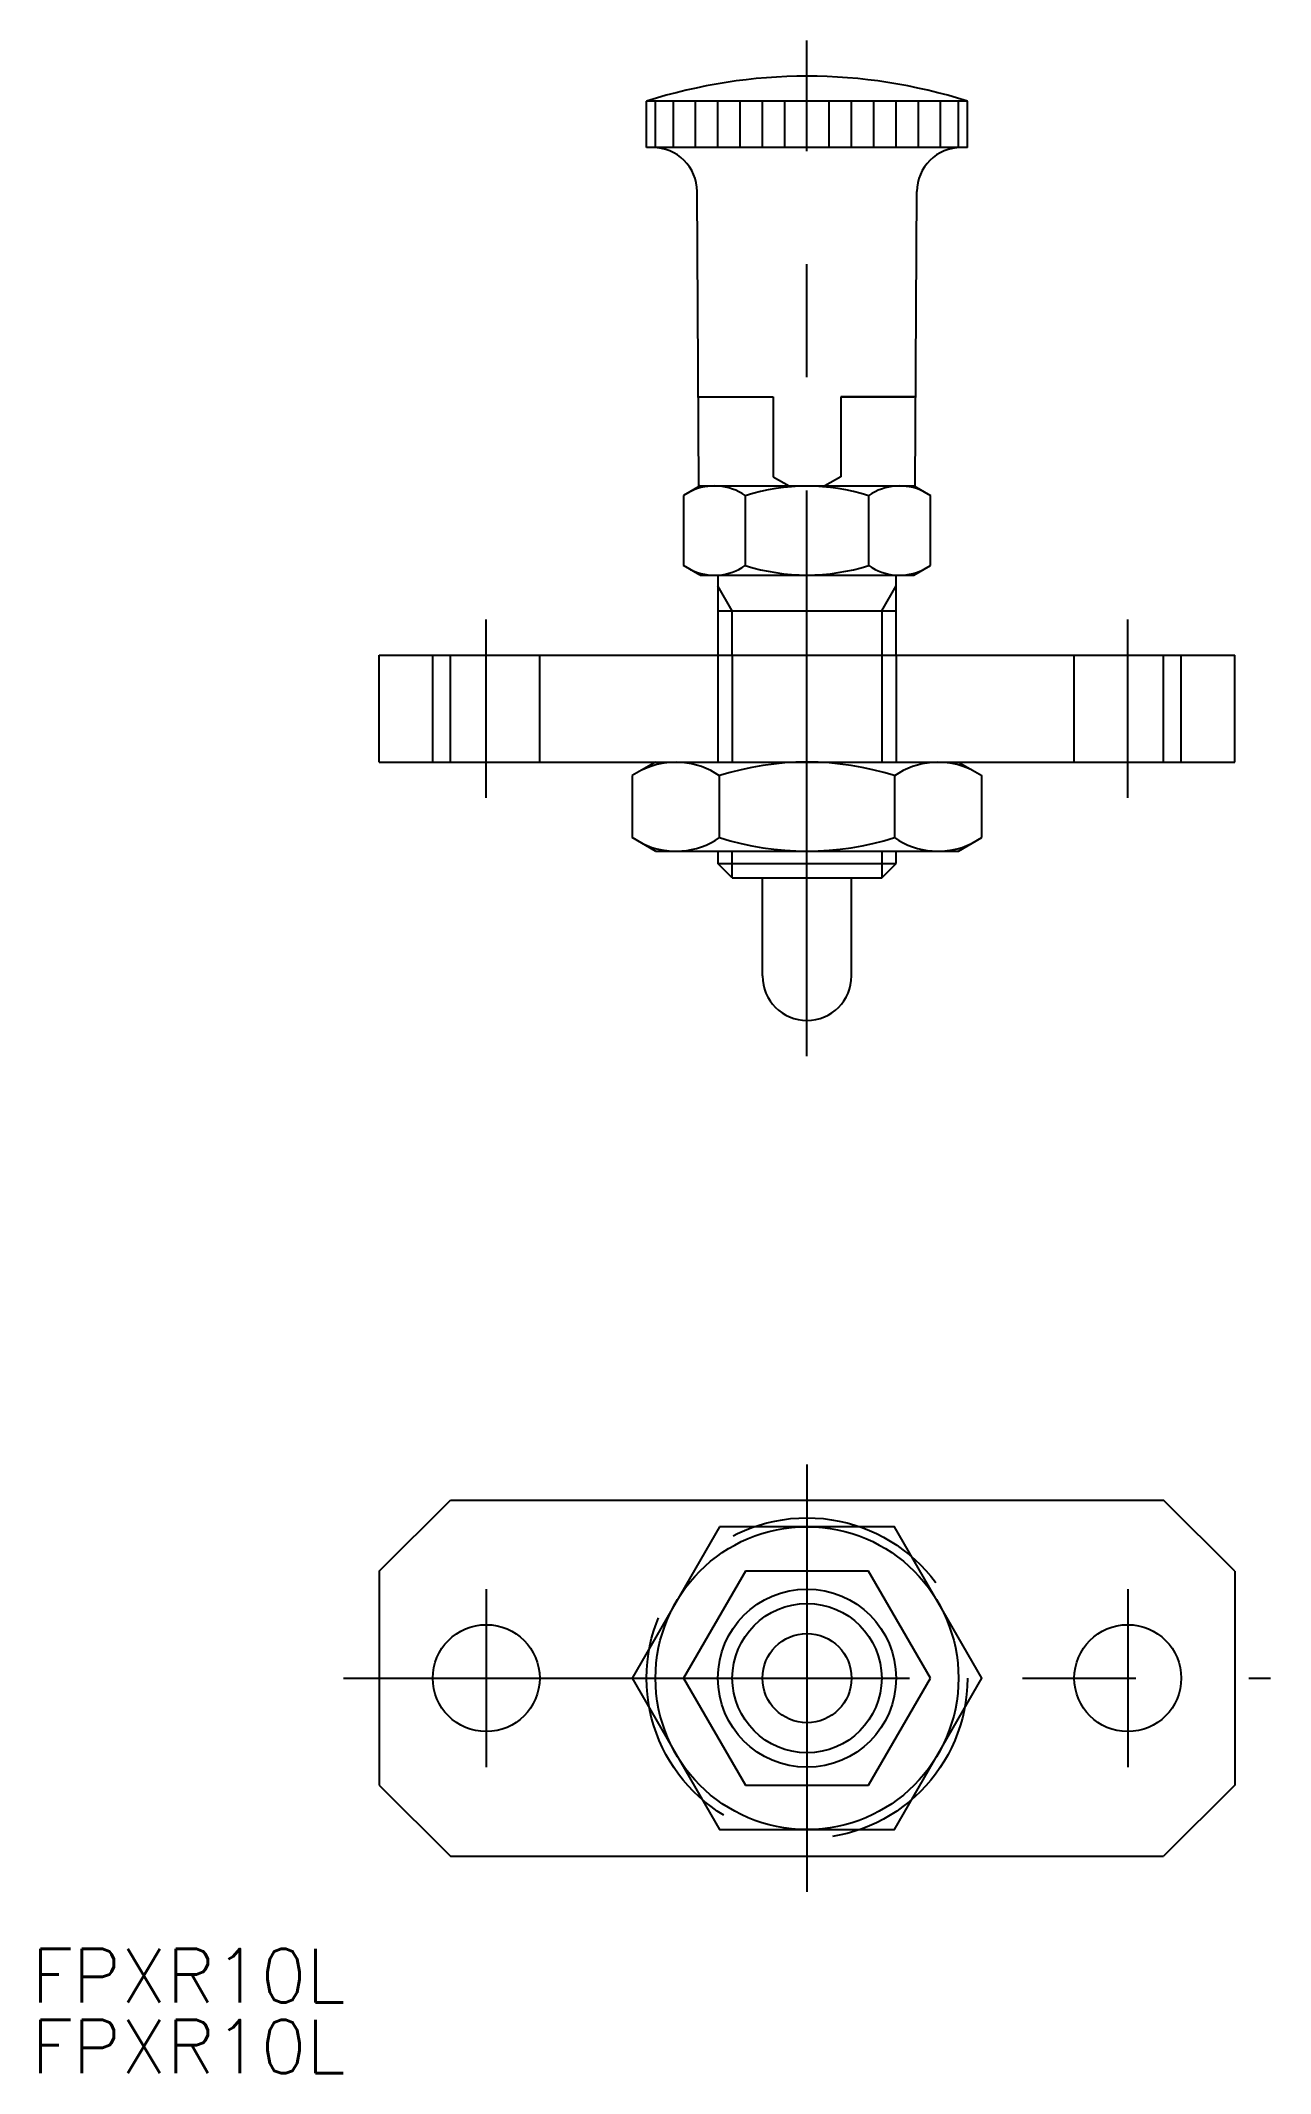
# Model space of a CAD drawing. Extents: x -43 to 26, y -22 to 92.
import ezdxf

# ---------------------------------------------------------------- set-up
doc = ezdxf.new("R2010")
doc.units = 0
doc.linetypes.add('CENTER', pattern=[50.8, 31.75, -6.35, 6.35, -6.35])
doc.linetypes.add('DASHED', pattern=[19.05, 12.7, -6.35])
doc.layers.get('0').update_dxf_attribs({"linetype": 'CONTINUOUS'})
doc.layers.add('CENTER', color=1, linetype='CENTER')
doc.styles.get("Standard").update_dxf_attribs({"font": 'txt.shx', "height": 3, "bigfont": 'bigfont.shx'})

# ---------------------------------------------------------------- blocks, each defined once
blk = doc.blocks.new('*U4')
at = {"color": 7, "linetype": 'CONTINUOUS'}
blk.add_text('FPXR10L', height=3, dxfattribs=at).set_placement((-43.52, -18.2))
blk = doc.blocks.new('*U5')
at = {"color": 7, "linetype": 'CONTINUOUS'}
blk.add_text('FPXR10L', height=3, dxfattribs=at).set_placement((-43.52, -22.18))

msp = doc.modelspace()

# ---------------------------------------------------------------- linework, layer by layer
at = {"color": 7, "linetype": 'CONTINUOUS'}
for p, q in [((9, 88.52), (-9, 88.52)), ((-9, 85.92), (-9, 88.52)), ((-8.5, 85.92), (-8.5, 88.52)), ((-7.5, 85.92), (-7.5, 88.52)), ((-6.25, 85.92), (-6.25, 88.52)), ((-5, 85.92), (-5, 88.52)), ((-3.75, 85.92), (-3.75, 88.52)), ((-2.5, 85.92), (-2.5, 88.52)), ((-1.25, 85.92), (-1.25, 88.52)), ((0, 85.92), (0, 88.52)), ((1.25, 85.92), (1.25, 88.52)), ((2.5, 85.92), (2.5, 88.52)), ((3.75, 85.92), (3.75, 88.52)), ((5, 85.92), (5, 88.52)), ((6.25, 85.92), (6.25, 88.52)), ((7.5, 85.92), (7.5, 88.52)), ((8.5, 85.92), (8.5, 88.52)), ((9, 85.92), (9, 88.52)), ((9, 85.92), (-9, 85.92)), ((-6.07, 66.92), (-6.16, 83.44)), ((6.07, 66.92), (6.16, 83.44)), ((-6.1, 71.92), (-1.9, 71.92)), ((-6.1, 71.92), (-1.9, 71.92)), ((-1.9, 71.92), (-1.9, 67.44)), ((1.9, 71.92), (1.9, 67.44)), ((6.1, 71.92), (1.9, 71.92)), ((1.9, 71.92), (6, 71.92)), ((-1.9, 67.44), (-1, 66.92)), ((1.9, 67.44), (1, 66.92)), ((-6, 66.92), (-6.93, 66.38)), ((-6.93, 66.38), (-6.93, 62.45)), ((-6.07, 66.92), (6.07, 66.92)), ((-3.46, 62.45), (-3.46, 66.38)), ((3.46, 66.38), (3.46, 62.45)), ((6, 66.92), (6.93, 66.38)), ((6.93, 62.45), (6.93, 66.38)), ((-6, 61.92), (-6.93, 62.45)), ((-6, 61.92), (6, 61.92)), ((-5, 61.92), (-5, 57.42)), ((5, 57.42), (5, 61.92)), ((6, 61.92), (6.93, 62.45)), ((-5, 59.92), (5, 59.92)), ((-24, 57.42), (24, 57.42)), ((-24, 51.42), (-24, 57.42)), ((-20, 51.42), (-20, 57.42)), ((20, 51.42), (20, 57.42)), ((24, 51.42), (24, 57.42)), ((-24, 51.42), (24, 51.42)), ((-8.5, 51.42), (-9.81, 50.66)), ((8.5, 51.42), (9.81, 50.66)), ((-9.81, 50.66), (-9.81, 47.18)), ((-4.91, 47.18), (-4.91, 50.66)), ((4.91, 50.66), (4.91, 47.18)), ((9.81, 47.18), (9.81, 50.66)), ((-8.5, 46.42), (-9.81, 47.18)), ((8.5, 46.42), (9.81, 47.18)), ((-8.5, 46.42), (8.5, 46.42)), ((-5, 46.42), (-5, 45.73)), ((-4.19, 44.92), (-5, 45.73)), ((-5, 45.73), (5, 45.73)), ((4.19, 44.92), (5, 45.73)), ((5, 45.73), (5, 46.42)), ((-4.19, 44.92), (4.19, 44.92)), ((-2.5, 39.42), (-2.5, 44.92)), ((2.5, 39.42), (2.5, 44.92)), ((-24, 6), (-20, 10)), ((-20, 10), (20, 10)), ((24, 6), (20, 10)), ((-24, 6), (-24, -6)), ((24, 6), (24, -6)), ((-24, -6), (-20, -10)), ((24, -6), (20, -10)), ((-20, -10), (20, -10))]:
    msp.add_line(p, q, dxfattribs=at)
at = {"color": 3, "linetype": 'CONTINUOUS'}
for p, q in [((-4.19, 59.92), (-5, 61.32)), ((4.19, 59.92), (5, 61.32)), ((-4.19, 57.42), (-4.19, 59.92)), ((4.19, 59.92), (4.19, 57.42)), ((-4.19, 44.92), (-4.19, 46.42)), ((4.19, 46.42), (4.19, 44.92))]:
    msp.add_line(p, q, dxfattribs=at)
at = {"color": 3, "linetype": 'DASHED'}
for p, q in [((-21, 51.42), (-21, 57.42)), ((-15, 51.42), (-15, 57.42)), ((-5, 57.42), (-5, 51.42)), ((-4.19, 57.42), (-4.19, 51.42)), ((4.19, 57.42), (4.19, 51.42)), ((5, 57.42), (5, 51.42)), ((15, 51.42), (15, 57.42)), ((21, 51.42), (21, 57.42)), ((-3.46, 6), (-6.93, 0)), ((3.46, 6), (-3.46, 6)), ((6.93, 0), (3.46, 6)), ((-6.93, 0), (-3.46, -6)), ((3.46, -6), (6.93, 0)), ((-3.46, -6), (3.46, -6))]:
    msp.add_line(p, q, dxfattribs=at)
at = {"color": 7, "linetype": 'CONTINUOUS'}
msp.add_lwpolyline([(-4.91, 8.5), (-9.81, 0), (-4.91, -8.5), (4.91, -8.5), (9.81, 0), (4.91, 8.5)], close=True, dxfattribs=at)
at = {"color": 3, "linetype": 'DASHED'}
msp.add_circle((0, 0), 9, dxfattribs=at)
at = {"color": 7, "linetype": 'CONTINUOUS'}
for centre, radius in [((0, 0), 8.5), ((0, 0), 5), ((-18, 0), 3), ((0, 0), 2.5), ((18, 0), 3)]:
    msp.add_circle(centre, radius, dxfattribs=at)
at = {"color": 3, "linetype": 'CONTINUOUS'}
msp.add_circle((0, 0), 4.19, dxfattribs=at)
at = {"color": 7, "linetype": 'CONTINUOUS'}
for centre, radius, start, end in [((0, 60.29), 29.63, 72.3164, 107.6836), ((-8.66, 83.42), 2.5, 0.5, 90), ((8.66, 83.42), 2.5, 90, 179.5), ((-5.2, 63.85), 3.07, 55.6158, 115.6158), ((0, 55.45), 11.46, 72.412, 107.588), ((5.2, 63.85), 3.07, 64.3842, 124.3842), ((-5.2, 64.98), 3.07, 244.3842, 304.3842), ((0, 73.38), 11.46, 252.412, 287.588), ((5.2, 64.98), 3.07, 235.6158, 295.6158), ((-7.36, 47.07), 4.34, 55.6158, 115.6158), ((0, 35.18), 16.24, 72.412, 107.588), ((7.36, 47.07), 4.34, 64.3842, 124.3842), ((-7.36, 50.76), 4.34, 244.3842, 304.3842), ((0, 62.66), 16.24, 252.412, 287.588), ((7.36, 50.76), 4.34, 235.6158, 295.6158), ((0, 39.42), 2.5, 180, 0)]:
    msp.add_arc(centre, radius, start, end, dxfattribs=at)
at = {"layer": 'CENTER', "color": 1, "linetype": 'CENTER'}
for p, q in [((0, 34.92), (0, 91.92)), ((-18, 49.42), (-18, 59.42)), ((18, 49.42), (18, 59.42)), ((0, 12), (0, -12)), ((-18, 5), (-18, -5)), ((18, 5), (18, -5)), ((-26, 0), (26, 0))]:
    msp.add_line(p, q, dxfattribs=at)

# ---------------------------------------------------------------- block references
at = {"color": 7, "linetype": 'CONTINUOUS'}
for name in ['*U4', '*U5']:
    msp.add_blockref(name, (0, 0), dxfattribs=at)

doc.saveas('drawing.dxf')
